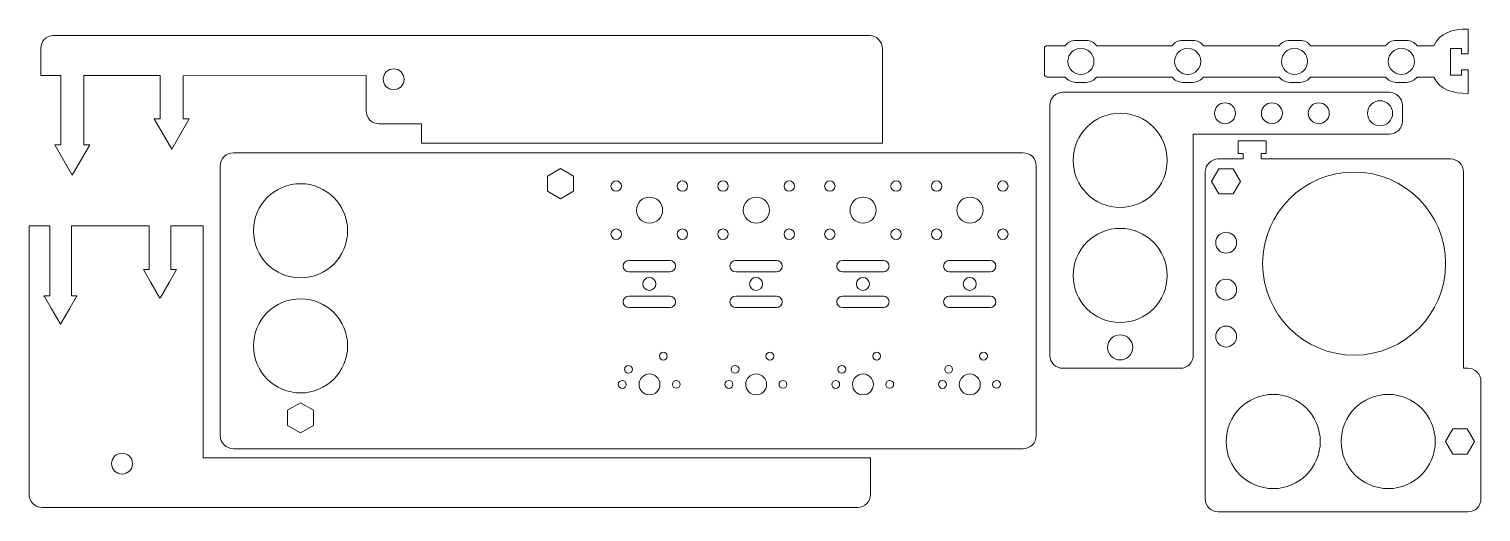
# Model space of a CAD drawing. Header units: inches. Extents: x 10 to 287, y -151 to -59.
import ezdxf

# ---------------------------------------------------------------- set-up
doc = ezdxf.new("R2010")
doc.units = ezdxf.units.IN
doc.header["$MEASUREMENT"] = 0
doc.layers.add('Layer 1', color=7, linetype='Continuous')

# ---------------------------------------------------------------- blocks, each defined once
blk = doc.blocks.new('block 3')
at = {"layer": 'Layer 1', "lineweight": 0}
for points in [[(263.23, -121.12), (272.9, -121.12), (280.73, -113.29), (280.73, -103.62), (280.73, -93.96), (272.9, -86.12), (263.23, -86.12), (253.57, -86.12), (245.73, -93.96), (245.73, -103.62), (245.73, -113.29), (253.57, -121.12), (263.23, -121.12)], [(236.75, -99.62), (236.75, -100.73), (237.64, -101.62), (238.75, -101.62), (239.85, -101.62), (240.75, -100.73), (240.75, -99.62), (240.75, -98.52), (239.85, -97.62), (238.75, -97.62), (237.64, -97.62), (236.75, -98.52), (236.75, -99.62)], [(236.75, -108.59), (236.75, -109.7), (237.64, -110.59), (238.75, -110.59), (239.85, -110.59), (240.75, -109.7), (240.75, -108.59), (240.75, -107.49), (239.85, -106.59), (238.75, -106.59), (237.64, -106.59), (236.75, -107.49), (236.75, -108.59)], [(236.75, -117.56), (236.75, -118.66), (237.64, -119.56), (238.75, -119.56), (239.85, -119.56), (240.75, -118.66), (240.75, -117.56), (240.75, -116.45), (239.85, -115.56), (238.75, -115.56), (237.64, -115.56), (236.75, -116.45), (236.75, -117.56)], [(247.75, -146.62), (252.72, -146.62), (256.75, -142.59), (256.75, -137.62), (256.75, -132.65), (252.72, -128.62), (247.75, -128.62), (242.78, -128.62), (238.75, -132.65), (238.75, -137.62), (238.75, -142.59), (242.78, -146.62), (247.75, -146.62)], [(269.75, -146.62), (274.72, -146.62), (278.75, -142.59), (278.75, -137.62), (278.75, -132.65), (274.72, -128.62), (269.75, -128.62), (264.78, -128.62), (260.75, -132.65), (260.75, -137.62), (260.75, -142.59), (264.78, -146.62), (269.75, -146.62)]]:
    blk.add_open_spline(points, degree=3, knots=[0, 0, 0, 0, 1, 1, 1, 2, 2, 2, 3, 3, 3, 4, 4, 4, 4], dxfattribs=at)
blk = doc.blocks.new('block 2')
at = {"layer": 'Layer 1', "lineweight": 0}
for points in [[(237.35, -90.3), (235.97, -87.9), (237.35, -85.5), (240.12, -85.5), (241.51, -87.9), (240.12, -90.3), (237.35, -90.3)], [(282.1, -140.03), (280.72, -137.62), (282.1, -135.22), (284.87, -135.22), (286.26, -137.62), (284.87, -140.03), (282.1, -140.03)]]:
    blk.add_lwpolyline(points, dxfattribs=at)
at = {"layer": 'Layer 1'}
blk.add_blockref('block 3', (0, 0), dxfattribs=at)
blk = doc.blocks.new('block 4')
at = {"layer": 'Layer 1', "lineweight": 0}
for points, knots in [([(207.51, -70.88), (207.51, -70.88), (229.97, -70.88), (229.97, -70.88), (229.97, -70.88), (269.97, -70.88), (269.97, -70.88), (271.35, -70.88), (272.47, -72), (272.47, -73.38), (272.47, -73.38), (272.47, -76.38), (272.47, -76.38), (272.47, -77.76), (271.35, -78.88), (269.97, -78.88), (269.97, -78.88), (232.47, -78.88), (232.47, -78.88), (232.47, -78.88), (232.47, -121.13), (232.47, -121.13), (232.47, -122.52), (231.35, -123.63), (229.97, -123.63), (229.97, -123.63), (207.51, -123.63), (207.51, -123.63), (206.13, -123.63), (205.01, -122.52), (205.01, -121.13), (205.01, -121.13), (205.01, -76.38), (205.01, -76.38), (205.01, -76.38), (205.01, -73.38), (205.01, -73.38), (205.01, -72), (206.13, -70.88), (207.51, -70.88)], [0, 0, 0, 0, 1, 1, 1, 2, 2, 2, 3, 3, 3, 4, 4, 4, 5, 5, 5, 6, 6, 6, 7, 7, 7, 8, 8, 8, 9, 9, 9, 10, 10, 10, 11, 11, 11, 12, 12, 12, 13, 13, 13, 13]), ([(209.47, -83.88), (209.47, -88.85), (213.5, -92.88), (218.47, -92.88), (223.44, -92.88), (227.47, -88.85), (227.47, -83.88), (227.47, -78.91), (223.44, -74.88), (218.47, -74.88), (213.5, -74.88), (209.47, -78.91), (209.47, -83.88)], [0, 0, 0, 0, 1, 1, 1, 2, 2, 2, 3, 3, 3, 4, 4, 4, 4]), ([(238.53, -72.88), (237.42, -72.88), (236.53, -73.78), (236.53, -74.88), (236.53, -75.99), (237.42, -76.88), (238.53, -76.88), (239.63, -76.88), (240.53, -75.99), (240.53, -74.88), (240.53, -73.78), (239.63, -72.88), (238.53, -72.88)], [0, 0, 0, 0, 1, 1, 1, 2, 2, 2, 3, 3, 3, 4, 4, 4, 4]), ([(247.5, -72.88), (246.39, -72.88), (245.5, -73.78), (245.5, -74.88), (245.5, -75.99), (246.39, -76.88), (247.5, -76.88), (248.6, -76.88), (249.5, -75.99), (249.5, -74.88), (249.5, -73.78), (248.6, -72.88), (247.5, -72.88)], [0, 0, 0, 0, 1, 1, 1, 2, 2, 2, 3, 3, 3, 4, 4, 4, 4]), ([(256.47, -72.88), (255.36, -72.88), (254.47, -73.78), (254.47, -74.88), (254.47, -75.99), (255.36, -76.88), (256.47, -76.88), (257.57, -76.88), (258.47, -75.99), (258.47, -74.88), (258.47, -73.78), (257.57, -72.88), (256.47, -72.88)], [0, 0, 0, 0, 1, 1, 1, 2, 2, 2, 3, 3, 3, 4, 4, 4, 4]), ([(265.79, -74.88), (265.79, -76.21), (266.87, -77.28), (268.19, -77.28), (269.52, -77.28), (270.59, -76.21), (270.59, -74.88), (270.59, -73.56), (269.52, -72.48), (268.19, -72.48), (266.87, -72.48), (265.79, -73.56), (265.79, -74.88)], [0, 0, 0, 0, 1, 1, 1, 2, 2, 2, 3, 3, 3, 4, 4, 4, 4]), ([(209.47, -105.88), (209.47, -110.85), (213.5, -114.88), (218.47, -114.88), (223.44, -114.88), (227.47, -110.85), (227.47, -105.88), (227.47, -100.91), (223.44, -96.88), (218.47, -96.88), (213.5, -96.88), (209.47, -100.91), (209.47, -105.88)], [0, 0, 0, 0, 1, 1, 1, 2, 2, 2, 3, 3, 3, 4, 4, 4, 4]), ([(216.07, -119.63), (216.07, -120.96), (217.14, -122.03), (218.47, -122.03), (219.79, -122.03), (220.87, -120.96), (220.87, -119.63), (220.87, -118.31), (219.79, -117.23), (218.47, -117.23), (217.14, -117.23), (216.07, -118.31), (216.07, -119.63)], [0, 0, 0, 0, 1, 1, 1, 2, 2, 2, 3, 3, 3, 4, 4, 4, 4])]:
    blk.add_open_spline(points, degree=3, knots=knots, dxfattribs=at)
blk = doc.blocks.new('block 7')
at = {"layer": 'Layer 1', "lineweight": 0}
for points in [[(208.46, -64.97), (208.46, -63.59), (209.58, -62.47), (210.96, -62.47), (212.34, -62.47), (213.46, -63.59), (213.46, -64.97), (213.46, -66.35), (212.34, -67.47), (210.96, -67.47), (209.58, -67.47), (208.46, -66.35), (208.46, -64.97)], [(228.9, -64.97), (228.9, -63.59), (230.01, -62.47), (231.4, -62.47), (232.78, -62.47), (233.89, -63.59), (233.89, -64.97), (233.89, -66.35), (232.78, -67.47), (231.4, -67.47), (230.01, -67.47), (228.9, -66.35), (228.9, -64.97)], [(249.33, -64.97), (249.33, -63.59), (250.45, -62.47), (251.83, -62.47), (253.21, -62.47), (254.33, -63.59), (254.33, -64.97), (254.33, -66.35), (253.21, -67.47), (251.83, -67.47), (250.45, -67.47), (249.33, -66.35), (249.33, -64.97)], [(269.76, -64.97), (269.76, -63.59), (270.88, -62.47), (272.26, -62.47), (273.64, -62.47), (274.76, -63.59), (274.76, -64.97), (274.76, -66.35), (273.64, -67.47), (272.26, -67.47), (270.88, -67.47), (269.76, -66.35), (269.76, -64.97)]]:
    blk.add_open_spline(points, degree=3, knots=[0, 0, 0, 0, 1, 1, 1, 2, 2, 2, 3, 3, 3, 4, 4, 4, 4], dxfattribs=at)
blk = doc.blocks.new('block 6')
at = {"layer": 'Layer 1'}
blk.add_blockref('block 7', (0, 0), dxfattribs=at)
blk = doc.blocks.new('block 5')
at = {"layer": 'Layer 1', "lineweight": 0}
blk.add_open_spline([(285.02, -63.5), (285.02, -63.5), (285.02, -58.79), (285.02, -58.79), (285.02, -58.79), (284.98, -58.79), (284.98, -58.79), (282.09, -58.79), (279.61, -59.5), (278.47, -61.97), (278.47, -61.97), (275.26, -61.97), (275.26, -61.97), (274.8, -61.36), (274.08, -60.97), (273.26, -60.97), (273.26, -60.97), (271.26, -60.97), (271.26, -60.97), (270.45, -60.97), (269.72, -61.36), (269.27, -61.97), (269.27, -61.97), (254.91, -61.97), (254.91, -61.97), (254.45, -61.36), (253.72, -60.97), (252.91, -60.97), (252.91, -60.97), (250.91, -60.97), (250.91, -60.97), (250.09, -60.97), (249.37, -61.36), (248.91, -61.97), (248.91, -61.97), (234.39, -61.97), (234.39, -61.97), (233.94, -61.36), (233.21, -60.97), (232.4, -60.97), (232.4, -60.97), (230.39, -60.97), (230.39, -60.97), (229.58, -60.97), (228.86, -61.36), (228.4, -61.97), (228.4, -61.97), (213.96, -61.97), (213.96, -61.97), (213.5, -61.36), (212.78, -60.97), (211.96, -60.97), (211.96, -60.97), (209.96, -60.97), (209.96, -60.97), (209.14, -60.97), (208.42, -61.36), (207.97, -61.97), (207.97, -61.97), (204.49, -61.97), (204.49, -61.97), (204.21, -61.97), (203.99, -62.19), (203.99, -62.47), (203.99, -62.47), (203.99, -67.47), (203.99, -67.47), (203.99, -67.74), (204.21, -67.97), (204.49, -67.97), (204.49, -67.97), (207.97, -67.97), (207.97, -67.97), (208.42, -68.58), (209.14, -68.97), (209.96, -68.97), (209.96, -68.97), (211.96, -68.97), (211.96, -68.97), (212.78, -68.97), (213.5, -68.58), (213.96, -67.97), (213.96, -67.97), (228.4, -67.97), (228.4, -67.97), (228.86, -68.58), (229.58, -68.97), (230.39, -68.97), (230.39, -68.97), (232.4, -68.97), (232.4, -68.97), (233.21, -68.97), (233.94, -68.58), (234.39, -67.97), (234.39, -67.97), (248.91, -67.97), (248.91, -67.97), (249.37, -68.58), (250.09, -68.97), (250.91, -68.97), (250.91, -68.97), (252.91, -68.97), (252.91, -68.97), (253.72, -68.97), (254.45, -68.58), (254.91, -67.97), (254.91, -67.97), (269.27, -67.97), (269.27, -67.97), (269.72, -68.58), (270.45, -68.97), (271.26, -68.97), (271.26, -68.97), (273.26, -68.97), (273.26, -68.97), (274.08, -68.97), (274.8, -68.58), (275.26, -67.97), (275.26, -67.97), (278.5, -67.97), (278.5, -67.97), (279.64, -70.41), (282.11, -71.1), (284.98, -71.1), (285.02, -71.1), (284.98, -71.1), (285.02, -71.1), (285.02, -71.1), (285.02, -66.6), (285.02, -66.6), (285.02, -66.6), (283.84, -66.6), (283.84, -66.6), (283.84, -66.6), (283.79, -66.6), (283.79, -66.6), (283.79, -66.6), (283.79, -66.65), (283.79, -66.65), (283.79, -66.65), (283.79, -67.6), (283.79, -67.6), (283.79, -67.6), (281.69, -67.6), (281.69, -67.6), (281.69, -67.6), (281.69, -62.5), (281.69, -62.5), (281.69, -62.5), (283.79, -62.5), (283.79, -62.5), (283.79, -62.5), (283.79, -63.45), (283.79, -63.45), (283.79, -63.45), (283.79, -63.5), (283.79, -63.5), (283.79, -63.5), (283.84, -63.5), (283.84, -63.5), (283.84, -63.5), (285.02, -63.5), (285.02, -63.5)], degree=3, knots=[0, 0, 0, 0, 1, 1, 1, 2, 2, 2, 3, 3, 3, 4, 4, 4, 5, 5, 5, 6, 6, 6, 7, 7, 7, 8, 8, 8, 9, 9, 9, 10, 10, 10, 11, 11, 11, 12, 12, 12, 13, 13, 13, 14, 14, 14, 15, 15, 15, 16, 16, 16, 17, 17, 17, 18, 18, 18, 19, 19, 19, 20, 20, 20, 21, 21, 21, 22, 22, 22, 23, 23, 23, 24, 24, 24, 25, 25, 25, 26, 26, 26, 27, 27, 27, 28, 28, 28, 29, 29, 29, 30, 30, 30, 31, 31, 31, 32, 32, 32, 33, 33, 33, 34, 34, 34, 35, 35, 35, 36, 36, 36, 37, 37, 37, 38, 38, 38, 39, 39, 39, 40, 40, 40, 41, 41, 41, 42, 42, 42, 43, 43, 43, 44, 44, 44, 45, 45, 45, 46, 46, 46, 47, 47, 47, 48, 48, 48, 49, 49, 49, 50, 50, 50, 51, 51, 51, 52, 52, 52, 53, 53, 53, 54, 54, 54, 54], dxfattribs=at)
at = {"layer": 'Layer 1'}
blk.add_blockref('block 6', (0, 0), dxfattribs=at)
blk = doc.blocks.new('block 11')
at = {"layer": 'Layer 1', "lineweight": 0}
blk.add_open_spline([(79.49, -70.39), (78.39, -70.39), (77.49, -69.49), (77.49, -68.39), (77.49, -67.28), (78.39, -66.39), (79.49, -66.39), (80.59, -66.39), (81.49, -67.28), (81.49, -68.39), (81.49, -69.49), (80.59, -70.39), (79.49, -70.39)], degree=3, knots=[0, 0, 0, 0, 1, 1, 1, 2, 2, 2, 3, 3, 3, 4, 4, 4, 4], dxfattribs=at)
blk = doc.blocks.new('block 10')
at = {"layer": 'Layer 1'}
blk.add_blockref('block 11', (0, 0), dxfattribs=at)
blk = doc.blocks.new('block 9')
at = {"layer": 'Layer 1'}
blk.add_blockref('block 10', (0, 0), dxfattribs=at)
blk = doc.blocks.new('block 8')
at = {"layer": 'Layer 1', "lineweight": 0}
blk.add_open_spline([(39.24, -67.73), (39.24, -67.73), (39.24, -75.93), (39.24, -75.93), (39.24, -75.93), (40.4, -75.93), (40.4, -75.93), (40.4, -75.93), (37.04, -81.73), (37.04, -81.73), (37.04, -81.73), (33.7, -75.93), (33.7, -75.93), (33.7, -75.93), (34.84, -75.93), (34.84, -75.93), (34.84, -75.93), (34.84, -67.65), (34.84, -67.65), (34.84, -67.65), (20.23, -67.65), (20.23, -67.65), (20.23, -67.65), (20.23, -80.93), (20.23, -80.93), (20.23, -80.93), (21.35, -80.93), (21.35, -80.93), (21.35, -80.93), (18, -86.73), (18, -86.73), (18, -86.73), (14.66, -80.93), (14.66, -80.93), (14.66, -80.93), (15.83, -80.93), (15.83, -80.93), (15.83, -80.93), (15.83, -67.65), (15.83, -67.65), (15.83, -67.65), (11.98, -67.65), (11.98, -67.65), (11.98, -67.65), (11.98, -62.46), (11.98, -62.46), (11.98, -61.12), (13.06, -60.04), (14.39, -60.04), (14.39, -60.04), (170.5, -60.04), (170.5, -60.04), (171.88, -60.04), (173, -61.16), (173, -62.54), (173, -62.54), (173, -62.59), (173, -62.59), (173, -62.59), (173, -80.59), (173, -80.59), (173, -80.59), (84.81, -80.59), (84.81, -80.59), (84.81, -80.59), (84.81, -76.92), (84.81, -76.92), (84.81, -76.92), (76.73, -76.92), (76.73, -76.92), (75.35, -76.92), (74.23, -75.8), (74.23, -74.42), (74.23, -74.42), (74.23, -73.53), (74.23, -73.53), (74.23, -73.53), (74.23, -72.4), (74.23, -72.4), (74.23, -72.4), (74.23, -67.65), (74.23, -67.65), (74.23, -67.65), (39.24, -67.73), (39.24, -67.73)], degree=3, knots=[0, 0, 0, 0, 1, 1, 1, 2, 2, 2, 3, 3, 3, 4, 4, 4, 5, 5, 5, 6, 6, 6, 7, 7, 7, 8, 8, 8, 9, 9, 9, 10, 10, 10, 11, 11, 11, 12, 12, 12, 13, 13, 13, 14, 14, 14, 15, 15, 15, 16, 16, 16, 17, 17, 17, 18, 18, 18, 19, 19, 19, 20, 20, 20, 21, 21, 21, 22, 22, 22, 23, 23, 23, 24, 24, 24, 25, 25, 25, 26, 26, 26, 27, 27, 27, 28, 28, 28, 28], dxfattribs=at)
at = {"layer": 'Layer 1'}
blk.add_blockref('block 9', (0, 0), dxfattribs=at)
blk = doc.blocks.new('block 17')
at = {"layer": 'Layer 1', "lineweight": 0}
blk.add_open_spline([(125.94, -93.4), (125.94, -94.78), (127.06, -95.9), (128.44, -95.9), (129.82, -95.9), (130.94, -94.78), (130.94, -93.4), (130.94, -92.02), (129.82, -90.9), (128.44, -90.9), (127.06, -90.9), (125.94, -92.02), (125.94, -93.4)], degree=3, knots=[0, 0, 0, 0, 1, 1, 1, 2, 2, 2, 3, 3, 3, 4, 4, 4, 4], dxfattribs=at)
blk = doc.blocks.new('block 19')
at = {"layer": 'Layer 1', "lineweight": 0}
for points in [[(131.07, -120.56), (131.48, -120.56), (131.82, -120.9), (131.82, -121.31), (131.82, -121.72), (131.48, -122.06), (131.07, -122.06), (130.65, -122.06), (130.32, -121.72), (130.32, -121.31), (130.32, -120.9), (130.65, -120.56), (131.07, -120.56)], [(125.16, -123.83), (125.16, -124.25), (124.82, -124.58), (124.41, -124.58), (123.99, -124.58), (123.66, -124.25), (123.66, -123.83), (123.66, -123.42), (123.99, -123.08), (124.41, -123.08), (124.82, -123.08), (125.16, -123.42), (125.16, -123.83)], [(130.44, -126.71), (130.44, -127.81), (129.54, -128.71), (128.44, -128.7), (127.33, -128.7), (126.44, -127.81), (126.44, -126.71), (126.44, -125.6), (127.33, -124.71), (128.44, -124.71), (129.54, -124.71), (130.44, -125.6), (130.44, -126.71)], [(123.97, -126.71), (123.97, -127.12), (123.64, -127.46), (123.22, -127.46), (122.81, -127.46), (122.47, -127.12), (122.47, -126.71), (122.47, -126.29), (122.81, -125.96), (123.22, -125.96), (123.64, -125.96), (123.97, -126.29), (123.97, -126.71)], [(134.31, -126.71), (134.31, -127.12), (133.97, -127.45), (133.56, -127.45), (133.14, -127.45), (132.81, -127.12), (132.81, -126.71), (132.81, -126.29), (133.14, -125.96), (133.56, -125.96), (133.97, -125.96), (134.31, -126.29), (134.31, -126.71)]]:
    blk.add_open_spline(points, degree=3, knots=[0, 0, 0, 0, 1, 1, 1, 2, 2, 2, 3, 3, 3, 4, 4, 4, 4], dxfattribs=at)
blk = doc.blocks.new('block 18')
at = {"layer": 'Layer 1'}
blk.add_blockref('block 19', (0, 0), dxfattribs=at)
blk = doc.blocks.new('block 16')
at = {"layer": 'Layer 1', "lineweight": 0}
for points in [[(108.91, -86.9), (111.41, -85.45), (113.91, -86.9), (113.91, -89.78), (111.41, -91.22), (108.91, -89.78), (108.91, -86.9)], [(59.18, -131.65), (61.68, -130.2), (64.18, -131.65), (64.18, -134.53), (61.68, -135.97), (59.18, -134.53), (59.18, -131.65)]]:
    blk.add_lwpolyline(points, dxfattribs=at)
for points, knots in [([(48.82, -82.43), (47.44, -82.43), (46.32, -83.55), (46.32, -84.93), (46.32, -84.93), (46.32, -136.49), (46.32, -136.49), (46.32, -137.87), (47.44, -138.99), (48.82, -138.99), (48.82, -138.99), (199.92, -138.99), (199.92, -138.99), (201.3, -138.99), (202.42, -137.87), (202.42, -136.49), (202.42, -136.49), (202.42, -84.93), (202.42, -84.93), (202.42, -83.55), (201.3, -82.43), (199.92, -82.43), (199.92, -82.43), (48.82, -82.43), (48.82, -82.43)], [0, 0, 0, 0, 1, 1, 1, 2, 2, 2, 3, 3, 3, 4, 4, 4, 5, 5, 5, 6, 6, 6, 7, 7, 7, 8, 8, 8, 8]), ([(52.68, -97.34), (52.68, -102.31), (56.71, -106.34), (61.68, -106.34), (66.65, -106.34), (70.68, -102.31), (70.68, -97.34), (70.68, -92.37), (66.65, -88.34), (61.68, -88.34), (56.71, -88.34), (52.68, -92.37), (52.68, -97.34)], [0, 0, 0, 0, 1, 1, 1, 2, 2, 2, 3, 3, 3, 4, 4, 4, 4]), ([(127.15, -107.51), (127.15, -108.2), (127.71, -108.76), (128.4, -108.76), (129.09, -108.76), (129.65, -108.2), (129.65, -107.51), (129.65, -106.82), (129.09, -106.26), (128.4, -106.26), (127.71, -106.26), (127.15, -106.82), (127.15, -107.51)], [0, 0, 0, 0, 1, 1, 1, 2, 2, 2, 3, 3, 3, 4, 4, 4, 4]), ([(147.58, -107.51), (147.58, -108.2), (148.14, -108.76), (148.83, -108.76), (149.52, -108.76), (150.08, -108.2), (150.08, -107.51), (150.08, -106.82), (149.52, -106.26), (148.83, -106.26), (148.14, -106.26), (147.58, -106.82), (147.58, -107.51)], [0, 0, 0, 0, 1, 1, 1, 2, 2, 2, 3, 3, 3, 4, 4, 4, 4]), ([(168.01, -107.51), (168.01, -108.2), (168.57, -108.76), (169.27, -108.76), (169.95, -108.76), (170.52, -108.2), (170.52, -107.51), (170.52, -106.82), (169.95, -106.26), (169.27, -106.26), (168.57, -106.26), (168.01, -106.82), (168.01, -107.51)], [0, 0, 0, 0, 1, 1, 1, 2, 2, 2, 3, 3, 3, 4, 4, 4, 4]), ([(188.45, -107.51), (188.45, -108.2), (189.01, -108.76), (189.7, -108.76), (190.39, -108.76), (190.95, -108.2), (190.95, -107.51), (190.95, -106.82), (190.39, -106.26), (189.7, -106.26), (189.01, -106.26), (188.45, -106.82), (188.45, -107.51)], [0, 0, 0, 0, 1, 1, 1, 2, 2, 2, 3, 3, 3, 4, 4, 4, 4]), ([(52.68, -119.34), (52.68, -124.31), (56.71, -128.34), (61.68, -128.34), (66.65, -128.34), (70.68, -124.31), (70.68, -119.34), (70.68, -114.37), (66.65, -110.34), (61.68, -110.34), (56.71, -110.34), (52.68, -114.37), (52.68, -119.34)], [0, 0, 0, 0, 1, 1, 1, 2, 2, 2, 3, 3, 3, 4, 4, 4, 4])]:
    blk.add_open_spline(points, degree=3, knots=knots, dxfattribs=at)
at = {"layer": 'Layer 1'}
for name in ['block 17', 'block 18']:
    blk.add_blockref(name, (0, 0), dxfattribs=at)
blk = doc.blocks.new('block 15')
at = {"layer": 'Layer 1', "lineweight": 0}
for points in [[(121.06, -88.8), (121.06, -89.35), (121.51, -89.8), (122.06, -89.8), (122.62, -89.8), (123.06, -89.35), (123.06, -88.8), (123.06, -88.25), (122.62, -87.8), (122.06, -87.8), (121.51, -87.8), (121.06, -88.25), (121.06, -88.8)], [(133.73, -88.8), (133.73, -89.35), (134.18, -89.8), (134.73, -89.8), (135.28, -89.8), (135.73, -89.35), (135.73, -88.8), (135.73, -88.25), (135.28, -87.8), (134.73, -87.8), (134.18, -87.8), (133.73, -88.25), (133.73, -88.8)], [(121.06, -98), (121.06, -98.56), (121.51, -99), (122.06, -99), (122.62, -99), (123.06, -98.56), (123.06, -98), (123.06, -97.45), (122.62, -97), (122.06, -97), (121.51, -97), (121.06, -97.45), (121.06, -98)], [(133.73, -98), (133.73, -98.56), (134.18, -99), (134.73, -99), (135.28, -99), (135.73, -98.56), (135.73, -98), (135.73, -97.45), (135.28, -97), (134.73, -97), (134.18, -97), (133.73, -97.45), (133.73, -98)]]:
    blk.add_open_spline(points, degree=3, knots=[0, 0, 0, 0, 1, 1, 1, 2, 2, 2, 3, 3, 3, 4, 4, 4, 4], dxfattribs=at)
at = {"layer": 'Layer 1'}
blk.add_blockref('block 16', (0, 0), dxfattribs=at)
blk = doc.blocks.new('block 20')
at = {"layer": 'Layer 1', "lineweight": 0}
for points in [[(151.47, -120.56), (151.88, -120.56), (152.22, -120.9), (152.22, -121.31), (152.22, -121.72), (151.88, -122.06), (151.47, -122.06), (151.05, -122.06), (150.72, -121.72), (150.72, -121.31), (150.72, -120.9), (151.05, -120.56), (151.47, -120.56)], [(145.56, -123.83), (145.55, -124.25), (145.22, -124.58), (144.8, -124.58), (144.39, -124.58), (144.05, -124.25), (144.05, -123.83), (144.06, -123.42), (144.39, -123.08), (144.8, -123.08), (145.22, -123.08), (145.56, -123.42), (145.56, -123.83)], [(150.84, -126.71), (150.84, -127.81), (149.94, -128.71), (148.84, -128.7), (147.73, -128.7), (146.84, -127.81), (146.84, -126.71), (146.84, -125.6), (147.73, -124.71), (148.84, -124.71), (149.94, -124.71), (150.84, -125.6), (150.84, -126.71)], [(144.37, -126.71), (144.37, -127.12), (144.04, -127.46), (143.62, -127.46), (143.21, -127.46), (142.87, -127.12), (142.87, -126.71), (142.87, -126.29), (143.21, -125.96), (143.62, -125.96), (144.04, -125.96), (144.37, -126.29), (144.37, -126.71)], [(154.71, -126.71), (154.71, -127.12), (154.37, -127.45), (153.96, -127.45), (153.54, -127.45), (153.21, -127.12), (153.21, -126.71), (153.21, -126.29), (153.54, -125.96), (153.96, -125.96), (154.37, -125.96), (154.71, -126.29), (154.71, -126.71)]]:
    blk.add_open_spline(points, degree=3, knots=[0, 0, 0, 0, 1, 1, 1, 2, 2, 2, 3, 3, 3, 4, 4, 4, 4], dxfattribs=at)
blk = doc.blocks.new('block 21')
at = {"layer": 'Layer 1', "lineweight": 0}
for points in [[(171.9, -120.56), (172.32, -120.56), (172.65, -120.9), (172.65, -121.31), (172.65, -121.72), (172.32, -122.06), (171.9, -122.06), (171.49, -122.06), (171.15, -121.72), (171.15, -121.31), (171.15, -120.9), (171.49, -120.56), (171.9, -120.56)], [(165.99, -123.83), (165.99, -124.25), (165.65, -124.58), (165.24, -124.58), (164.82, -124.58), (164.49, -124.25), (164.49, -123.83), (164.49, -123.42), (164.82, -123.08), (165.24, -123.08), (165.65, -123.08), (165.99, -123.42), (165.99, -123.83)], [(171.27, -126.71), (171.27, -127.81), (170.37, -128.71), (169.27, -128.7), (168.16, -128.7), (167.27, -127.81), (167.27, -126.71), (167.27, -125.6), (168.16, -124.71), (169.27, -124.71), (170.37, -124.71), (171.27, -125.6), (171.27, -126.71)], [(164.81, -126.71), (164.81, -127.12), (164.47, -127.46), (164.06, -127.46), (163.64, -127.46), (163.31, -127.12), (163.31, -126.71), (163.31, -126.29), (163.64, -125.96), (164.06, -125.96), (164.47, -125.96), (164.81, -126.29), (164.81, -126.71)], [(175.14, -126.71), (175.14, -127.12), (174.8, -127.45), (174.39, -127.45), (173.98, -127.45), (173.64, -127.12), (173.64, -126.71), (173.64, -126.29), (173.98, -125.96), (174.39, -125.96), (174.8, -125.96), (175.14, -126.29), (175.14, -126.71)]]:
    blk.add_open_spline(points, degree=3, knots=[0, 0, 0, 0, 1, 1, 1, 2, 2, 2, 3, 3, 3, 4, 4, 4, 4], dxfattribs=at)
blk = doc.blocks.new('block 22')
at = {"layer": 'Layer 1', "lineweight": 0}
for points in [[(192.33, -120.56), (192.75, -120.56), (193.08, -120.9), (193.08, -121.31), (193.08, -121.72), (192.75, -122.06), (192.33, -122.06), (191.92, -122.06), (191.58, -121.72), (191.58, -121.31), (191.58, -120.9), (191.92, -120.56), (192.33, -120.56)], [(186.42, -123.83), (186.42, -124.25), (186.08, -124.58), (185.67, -124.58), (185.26, -124.58), (184.92, -124.25), (184.92, -123.83), (184.92, -123.42), (185.26, -123.08), (185.67, -123.08), (186.08, -123.08), (186.42, -123.42), (186.42, -123.83)], [(191.7, -126.71), (191.7, -127.81), (190.81, -128.71), (189.7, -128.7), (188.6, -128.7), (187.7, -127.81), (187.7, -126.71), (187.7, -125.6), (188.6, -124.71), (189.7, -124.71), (190.81, -124.71), (191.7, -125.6), (191.7, -126.71)], [(185.24, -126.71), (185.24, -127.12), (184.9, -127.46), (184.49, -127.46), (184.07, -127.46), (183.74, -127.12), (183.74, -126.71), (183.74, -126.29), (184.07, -125.96), (184.49, -125.96), (184.9, -125.96), (185.24, -126.29), (185.24, -126.71)], [(195.57, -126.71), (195.57, -127.12), (195.23, -127.45), (194.82, -127.45), (194.41, -127.45), (194.07, -127.12), (194.07, -126.71), (194.07, -126.29), (194.41, -125.96), (194.82, -125.96), (195.23, -125.96), (195.57, -126.29), (195.57, -126.71)]]:
    blk.add_open_spline(points, degree=3, knots=[0, 0, 0, 0, 1, 1, 1, 2, 2, 2, 3, 3, 3, 4, 4, 4, 4], dxfattribs=at)
blk = doc.blocks.new('block 14')
at = {"layer": 'Layer 1'}
for name in ['block 15', 'block 20', 'block 21', 'block 22']:
    blk.add_blockref(name, (0, 0), dxfattribs=at)
blk = doc.blocks.new('block 13')
at = {"layer": 'Layer 1', "lineweight": 0}
for points in [[(133.4, -104.11), (133.4, -104.71), (132.91, -105.2), (132.3, -105.2), (132.3, -105.2), (124.49, -105.2), (124.49, -105.2), (123.89, -105.2), (123.4, -104.71), (123.4, -104.11), (123.4, -104.11), (123.4, -104.11), (123.4, -104.11), (123.4, -103.5), (123.89, -103.02), (124.49, -103.02), (124.49, -103.02), (132.3, -103.02), (132.3, -103.02), (132.91, -103.02), (133.4, -103.5), (133.4, -104.11), (133.4, -104.11), (133.4, -104.11), (133.4, -104.11)], [(153.83, -104.11), (153.83, -104.71), (153.34, -105.2), (152.74, -105.2), (152.74, -105.2), (144.92, -105.2), (144.92, -105.2), (144.32, -105.2), (143.83, -104.71), (143.83, -104.11), (143.83, -104.11), (143.83, -104.11), (143.83, -104.11), (143.83, -103.5), (144.32, -103.02), (144.92, -103.02), (144.92, -103.02), (152.74, -103.02), (152.74, -103.02), (153.34, -103.02), (153.83, -103.5), (153.83, -104.11), (153.83, -104.11), (153.83, -104.11), (153.83, -104.11)], [(174.27, -104.11), (174.27, -104.71), (173.78, -105.2), (173.18, -105.2), (173.18, -105.2), (165.36, -105.2), (165.36, -105.2), (164.76, -105.2), (164.27, -104.71), (164.27, -104.11), (164.27, -104.11), (164.27, -104.11), (164.27, -104.11), (164.27, -103.5), (164.76, -103.02), (165.36, -103.02), (165.36, -103.02), (173.18, -103.02), (173.18, -103.02), (173.78, -103.02), (174.27, -103.5), (174.27, -104.11), (174.27, -104.11), (174.27, -104.11), (174.27, -104.11)], [(194.7, -104.11), (194.7, -104.71), (194.21, -105.2), (193.61, -105.2), (193.61, -105.2), (185.79, -105.2), (185.79, -105.2), (185.19, -105.2), (184.7, -104.71), (184.7, -104.11), (184.7, -104.11), (184.7, -104.11), (184.7, -104.11), (184.7, -103.5), (185.19, -103.02), (185.79, -103.02), (185.79, -103.02), (193.61, -103.02), (193.61, -103.02), (194.21, -103.02), (194.7, -103.5), (194.7, -104.11), (194.7, -104.11), (194.7, -104.11), (194.7, -104.11)], [(133.4, -110.92), (133.4, -111.52), (132.91, -112.01), (132.3, -112.01), (132.3, -112.01), (124.49, -112.01), (124.49, -112.01), (123.89, -112.01), (123.4, -111.52), (123.4, -110.92), (123.4, -110.92), (123.4, -110.92), (123.4, -110.92), (123.4, -110.31), (123.89, -109.82), (124.49, -109.82), (124.49, -109.82), (132.3, -109.82), (132.3, -109.82), (132.91, -109.82), (133.4, -110.31), (133.4, -110.92), (133.4, -110.92), (133.4, -110.92), (133.4, -110.92)], [(153.83, -110.92), (153.83, -111.52), (153.34, -112.01), (152.74, -112.01), (152.74, -112.01), (144.92, -112.01), (144.92, -112.01), (144.32, -112.01), (143.83, -111.52), (143.83, -110.92), (143.83, -110.92), (143.83, -110.92), (143.83, -110.92), (143.83, -110.31), (144.32, -109.82), (144.92, -109.82), (144.92, -109.82), (152.74, -109.82), (152.74, -109.82), (153.34, -109.82), (153.83, -110.31), (153.83, -110.92), (153.83, -110.92), (153.83, -110.92), (153.83, -110.92)], [(174.27, -110.92), (174.27, -111.52), (173.78, -112.01), (173.18, -112.01), (173.18, -112.01), (165.36, -112.01), (165.36, -112.01), (164.76, -112.01), (164.27, -111.52), (164.27, -110.92), (164.27, -110.92), (164.27, -110.92), (164.27, -110.92), (164.27, -110.31), (164.76, -109.82), (165.36, -109.82), (165.36, -109.82), (173.18, -109.82), (173.18, -109.82), (173.78, -109.82), (174.27, -110.31), (174.27, -110.92), (174.27, -110.92), (174.27, -110.92), (174.27, -110.92)], [(194.7, -110.92), (194.7, -111.52), (194.21, -112.01), (193.61, -112.01), (193.61, -112.01), (185.79, -112.01), (185.79, -112.01), (185.19, -112.01), (184.7, -111.52), (184.7, -110.92), (184.7, -110.92), (184.7, -110.92), (184.7, -110.92), (184.7, -110.31), (185.19, -109.82), (185.79, -109.82), (185.79, -109.82), (193.61, -109.82), (193.61, -109.82), (194.21, -109.82), (194.7, -110.31), (194.7, -110.92), (194.7, -110.92), (194.7, -110.92), (194.7, -110.92)]]:
    blk.add_open_spline(points, degree=3, knots=[0, 0, 0, 0, 1, 1, 1, 2, 2, 2, 3, 3, 3, 4, 4, 4, 5, 5, 5, 6, 6, 6, 7, 7, 7, 8, 8, 8, 8], dxfattribs=at)
at = {"layer": 'Layer 1'}
blk.add_blockref('block 14', (0, 0), dxfattribs=at)
blk = doc.blocks.new('block 12')
at = {"layer": 'Layer 1', "lineweight": 0}
for points in [[(141.5, -88.8), (141.5, -89.35), (141.94, -89.8), (142.5, -89.8), (143.05, -89.8), (143.5, -89.35), (143.5, -88.8), (143.5, -88.25), (143.05, -87.8), (142.5, -87.8), (141.94, -87.8), (141.5, -88.25), (141.5, -88.8)], [(154.17, -88.8), (154.17, -89.35), (154.61, -89.8), (155.17, -89.8), (155.72, -89.8), (156.17, -89.35), (156.17, -88.8), (156.17, -88.25), (155.72, -87.8), (155.17, -87.8), (154.61, -87.8), (154.17, -88.25), (154.17, -88.8)], [(161.93, -88.8), (161.93, -89.35), (162.38, -89.8), (162.93, -89.8), (163.48, -89.8), (163.93, -89.35), (163.93, -88.8), (163.93, -88.25), (163.48, -87.8), (162.93, -87.8), (162.38, -87.8), (161.93, -88.25), (161.93, -88.8)], [(174.6, -88.8), (174.6, -89.35), (175.05, -89.8), (175.6, -89.8), (176.15, -89.8), (176.6, -89.35), (176.6, -88.8), (176.6, -88.25), (176.15, -87.8), (175.6, -87.8), (175.05, -87.8), (174.6, -88.25), (174.6, -88.8)], [(182.36, -88.8), (182.36, -89.35), (182.81, -89.8), (183.36, -89.8), (183.92, -89.8), (184.36, -89.35), (184.36, -88.8), (184.36, -88.25), (183.92, -87.8), (183.36, -87.8), (182.81, -87.8), (182.36, -88.25), (182.36, -88.8)], [(195.03, -88.8), (195.03, -89.35), (195.48, -89.8), (196.03, -89.8), (196.58, -89.8), (197.03, -89.35), (197.03, -88.8), (197.03, -88.25), (196.58, -87.8), (196.03, -87.8), (195.48, -87.8), (195.03, -88.25), (195.03, -88.8)], [(146.37, -93.4), (146.37, -94.78), (147.49, -95.9), (148.87, -95.9), (150.25, -95.9), (151.37, -94.78), (151.37, -93.4), (151.37, -92.02), (150.25, -90.9), (148.87, -90.9), (147.49, -90.9), (146.37, -92.02), (146.37, -93.4)], [(166.8, -93.4), (166.8, -94.78), (167.92, -95.9), (169.3, -95.9), (170.68, -95.9), (171.8, -94.78), (171.8, -93.4), (171.8, -92.02), (170.68, -90.9), (169.3, -90.9), (167.92, -90.9), (166.8, -92.02), (166.8, -93.4)], [(187.24, -93.4), (187.24, -94.78), (188.36, -95.9), (189.74, -95.9), (191.12, -95.9), (192.24, -94.78), (192.24, -93.4), (192.24, -92.02), (191.12, -90.9), (189.74, -90.9), (188.36, -90.9), (187.24, -92.02), (187.24, -93.4)], [(141.5, -98), (141.5, -98.56), (141.94, -99), (142.5, -99), (143.05, -99), (143.5, -98.56), (143.5, -98), (143.5, -97.45), (143.05, -97), (142.5, -97), (141.94, -97), (141.5, -97.45), (141.5, -98)], [(154.17, -98), (154.17, -98.56), (154.61, -99), (155.17, -99), (155.72, -99), (156.17, -98.56), (156.17, -98), (156.17, -97.45), (155.72, -97), (155.17, -97), (154.61, -97), (154.17, -97.45), (154.17, -98)], [(161.93, -98), (161.93, -98.56), (162.38, -99), (162.93, -99), (163.48, -99), (163.93, -98.56), (163.93, -98), (163.93, -97.45), (163.48, -97), (162.93, -97), (162.38, -97), (161.93, -97.45), (161.93, -98)], [(174.6, -98), (174.6, -98.56), (175.05, -99), (175.6, -99), (176.15, -99), (176.6, -98.56), (176.6, -98), (176.6, -97.45), (176.15, -97), (175.6, -97), (175.05, -97), (174.6, -97.45), (174.6, -98)], [(182.36, -98), (182.36, -98.56), (182.81, -99), (183.36, -99), (183.92, -99), (184.36, -98.56), (184.36, -98), (184.36, -97.45), (183.92, -97), (183.36, -97), (182.81, -97), (182.36, -97.45), (182.36, -98)], [(195.03, -98), (195.03, -98.56), (195.48, -99), (196.03, -99), (196.58, -99), (197.03, -98.56), (197.03, -98), (197.03, -97.45), (196.58, -97), (196.03, -97), (195.48, -97), (195.03, -97.45), (195.03, -98)]]:
    blk.add_open_spline(points, degree=3, knots=[0, 0, 0, 0, 1, 1, 1, 2, 2, 2, 3, 3, 3, 4, 4, 4, 4], dxfattribs=at)
at = {"layer": 'Layer 1'}
blk.add_blockref('block 13', (0, 0), dxfattribs=at)
blk = doc.blocks.new('block 24')
at = {"layer": 'Layer 1', "lineweight": 0}
blk.add_open_spline([(25.53, -141.85), (25.53, -140.75), (26.42, -139.85), (27.53, -139.85), (28.63, -139.85), (29.53, -140.75), (29.53, -141.85), (29.53, -142.96), (28.63, -143.85), (27.53, -143.85), (26.42, -143.85), (25.53, -142.96), (25.53, -141.85)], degree=3, knots=[0, 0, 0, 0, 1, 1, 1, 2, 2, 2, 3, 3, 3, 4, 4, 4, 4], dxfattribs=at)
blk = doc.blocks.new('block 23')
at = {"layer": 'Layer 1', "lineweight": 0}
blk.add_open_spline([(9.74, -96.37), (9.74, -96.37), (9.74, -147.72), (9.74, -147.72), (9.74, -147.72), (9.74, -147.72), (9.74, -147.72), (9.74, -149.1), (10.85, -150.22), (12.23, -150.22), (12.23, -150.22), (12.27, -150.22), (12.27, -150.22), (12.27, -150.22), (168.23, -150.22), (168.23, -150.22), (169.61, -150.22), (170.73, -149.1), (170.73, -147.72), (170.73, -147.72), (170.73, -140.76), (170.73, -140.76), (170.73, -140.76), (43.07, -140.76), (43.07, -140.76), (43.07, -140.76), (43.07, -96.37), (43.07, -96.37), (43.07, -96.37), (36.87, -96.37), (36.87, -96.37), (36.87, -96.37), (36.87, -104.75), (36.87, -104.75), (36.87, -104.75), (37.79, -104.75), (37.79, -104.75), (37.79, -104.75), (37.96, -104.75), (37.96, -104.75), (37.96, -104.75), (37.88, -104.9), (37.88, -104.9), (37.88, -104.9), (36.86, -106.67), (36.86, -106.67), (36.86, -106.67), (36.53, -107.23), (36.53, -107.23), (36.53, -107.23), (34.88, -110.09), (34.88, -110.09), (34.88, -110.09), (34.79, -110.24), (34.79, -110.24), (34.79, -110.24), (34.71, -110.09), (34.71, -110.09), (34.71, -110.09), (33.06, -107.23), (33.06, -107.23), (33.06, -107.23), (32.73, -106.67), (32.73, -106.67), (32.73, -106.67), (31.71, -104.9), (31.71, -104.9), (31.71, -104.9), (31.62, -104.75), (31.62, -104.75), (31.62, -104.75), (31.79, -104.75), (31.79, -104.75), (31.79, -104.75), (32.72, -104.75), (32.72, -104.75), (32.72, -104.75), (32.72, -96.37), (32.72, -96.37), (32.72, -96.37), (17.84, -96.37), (17.84, -96.37), (17.84, -96.37), (17.84, -109.75), (17.84, -109.75), (17.84, -109.75), (18.75, -109.75), (18.75, -109.75), (18.75, -109.75), (18.93, -109.75), (18.93, -109.75), (18.93, -109.75), (18.84, -109.9), (18.84, -109.9), (18.84, -109.9), (17.82, -111.66), (17.82, -111.66), (17.82, -111.66), (17.49, -112.23), (17.49, -112.23), (17.49, -112.23), (15.84, -115.09), (15.84, -115.09), (15.84, -115.09), (15.76, -115.24), (15.76, -115.24), (15.76, -115.24), (15.67, -115.09), (15.67, -115.09), (15.67, -115.09), (14.02, -112.23), (14.02, -112.23), (14.02, -112.23), (13.72, -111.71), (13.72, -111.71), (13.72, -111.71), (12.67, -109.9), (12.67, -109.9), (12.67, -109.9), (12.58, -109.75), (12.58, -109.75), (12.58, -109.75), (12.76, -109.75), (12.76, -109.75), (12.76, -109.75), (13.7, -109.75), (13.7, -109.75), (13.7, -109.75), (13.7, -96.37), (13.7, -96.37), (13.7, -96.37), (9.74, -96.37), (9.74, -96.37)], degree=3, knots=[0, 0, 0, 0, 1, 1, 1, 2, 2, 2, 3, 3, 3, 4, 4, 4, 5, 5, 5, 6, 6, 6, 7, 7, 7, 8, 8, 8, 9, 9, 9, 10, 10, 10, 11, 11, 11, 12, 12, 12, 13, 13, 13, 14, 14, 14, 15, 15, 15, 16, 16, 16, 17, 17, 17, 18, 18, 18, 19, 19, 19, 20, 20, 20, 21, 21, 21, 22, 22, 22, 23, 23, 23, 24, 24, 24, 25, 25, 25, 26, 26, 26, 27, 27, 27, 28, 28, 28, 29, 29, 29, 30, 30, 30, 31, 31, 31, 32, 32, 32, 33, 33, 33, 34, 34, 34, 35, 35, 35, 36, 36, 36, 37, 37, 37, 38, 38, 38, 39, 39, 39, 40, 40, 40, 41, 41, 41, 42, 42, 42, 43, 43, 43, 44, 44, 44, 44], dxfattribs=at)
at = {"layer": 'Layer 1'}
blk.add_blockref('block 24', (0, 0), dxfattribs=at)

msp = doc.modelspace()

# ---------------------------------------------------------------- linework, layer by layer
at = {"layer": 'Layer 1', "lineweight": 0}
msp.add_open_spline([(281.67, -83.62), (283.05, -83.62), (284.17, -84.74), (284.17, -86.12), (284.17, -86.12), (284.17, -123.62), (284.17, -123.62), (284.17, -123.62), (285, -123.62), (285, -123.62), (286.38, -123.62), (287.5, -124.74), (287.5, -126.12), (287.5, -126.12), (287.5, -148.58), (287.5, -148.58), (287.5, -149.96), (286.38, -151.08), (285, -151.08), (285, -151.08), (237.25, -151.08), (237.25, -151.08), (235.87, -151.08), (234.75, -149.96), (234.75, -148.58), (234.75, -148.58), (234.75, -86.12), (234.75, -86.12), (234.75, -84.74), (235.87, -83.62), (237.25, -83.62), (237.25, -83.62), (242.02, -83.62), (242.02, -83.62), (242.02, -83.62), (242.02, -82.55), (242.02, -82.55), (242.02, -82.55), (241.02, -82.55), (241.02, -82.55), (241.02, -82.55), (241.02, -80.15), (241.02, -80.15), (241.02, -80.15), (246.42, -80.15), (246.42, -80.15), (246.42, -80.15), (246.42, -82.55), (246.42, -82.55), (246.42, -82.55), (245.42, -82.55), (245.42, -82.55), (245.42, -82.55), (245.42, -83.62), (245.42, -83.62), (245.42, -83.62), (281.67, -83.62), (281.67, -83.62)], degree=3, knots=[0, 0, 0, 0, 1, 1, 1, 2, 2, 2, 3, 3, 3, 4, 4, 4, 5, 5, 5, 6, 6, 6, 7, 7, 7, 8, 8, 8, 9, 9, 9, 10, 10, 10, 11, 11, 11, 12, 12, 12, 13, 13, 13, 14, 14, 14, 15, 15, 15, 16, 16, 16, 17, 17, 17, 18, 18, 18, 19, 19, 19, 19], dxfattribs=at)

# ---------------------------------------------------------------- block references
at = {"layer": 'Layer 1'}
for name in ['block 8', 'block 5', 'block 4', 'block 12', 'block 2', 'block 23']:
    msp.add_blockref(name, (0, 0), dxfattribs=at)

doc.saveas('drawing.dxf')
